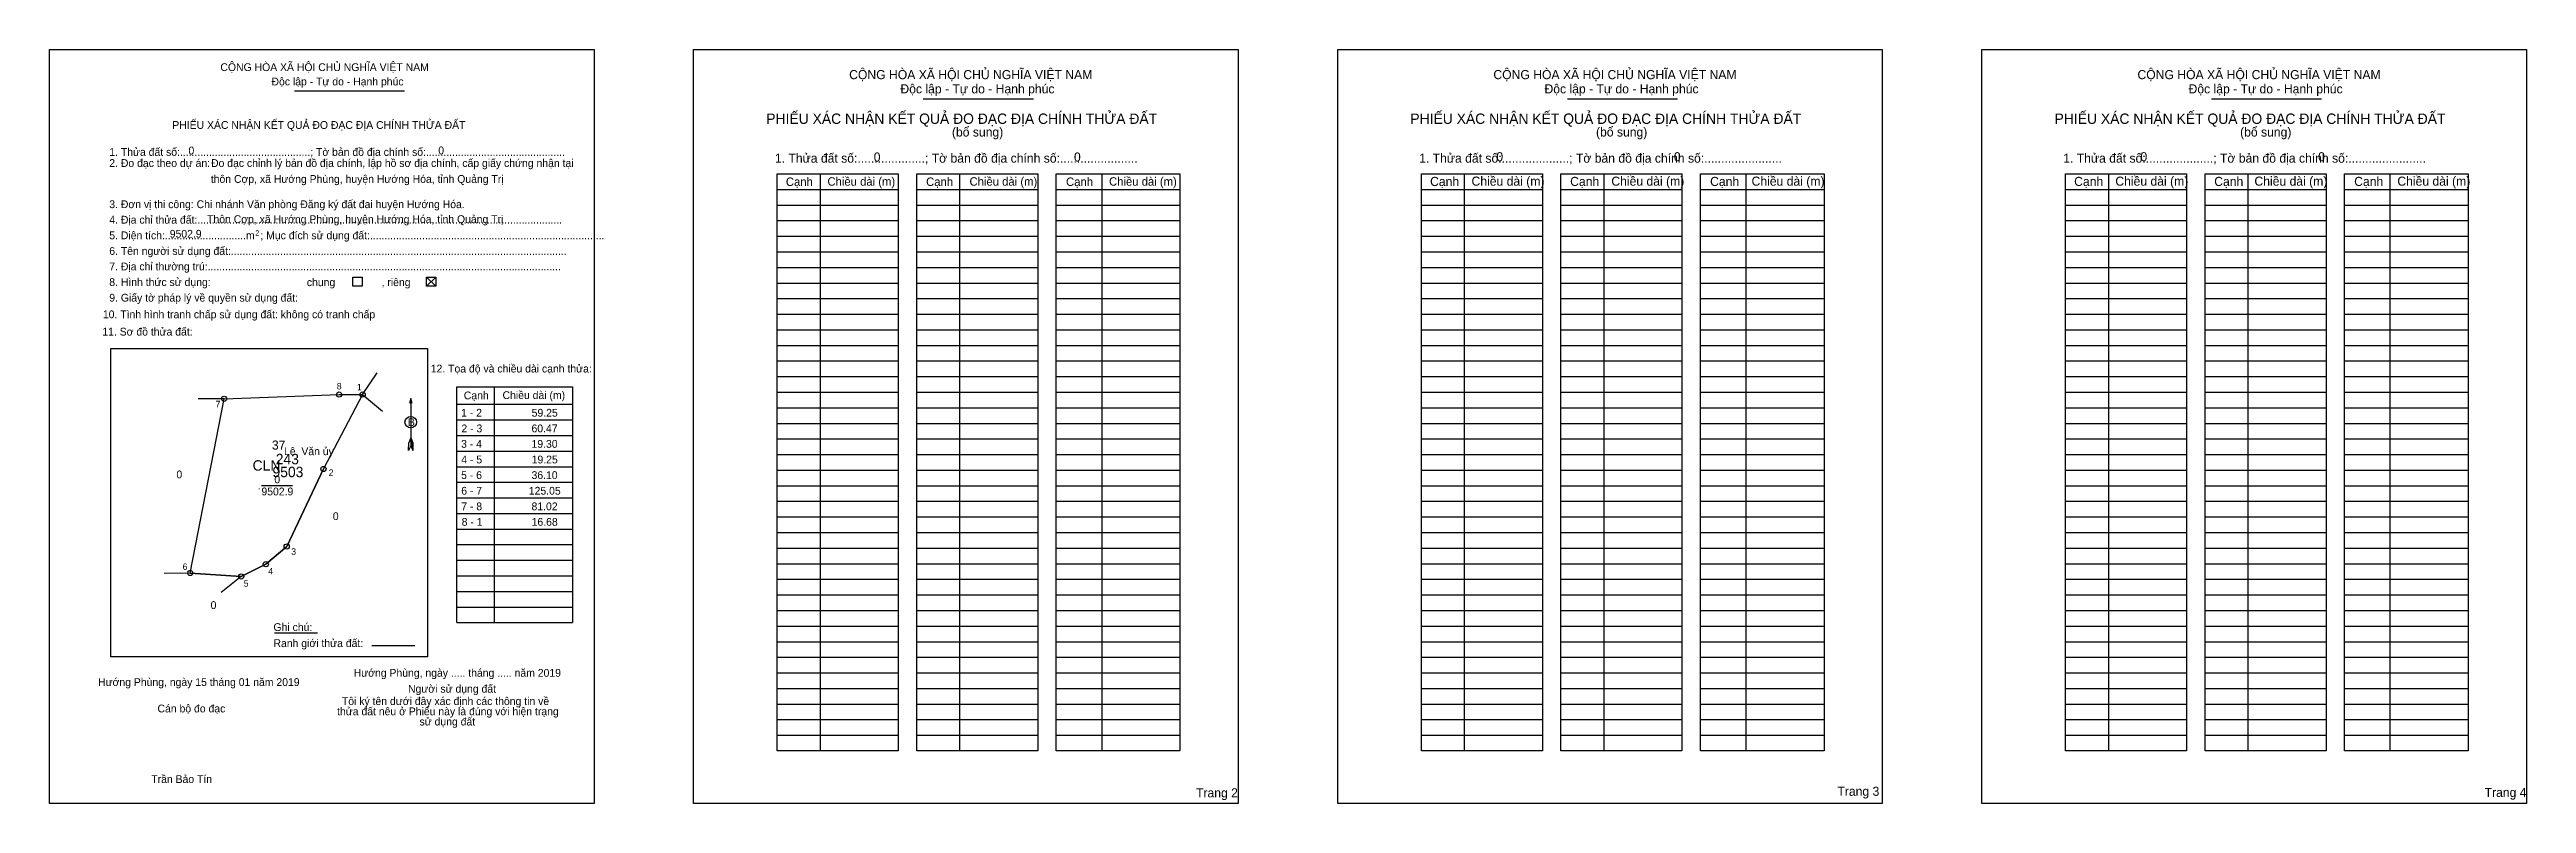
# Model space of a CAD drawing. Extents: x 534935 to 536680, y 1849781 to 1850312.
import ezdxf

# ---------------------------------------------------------------- set-up
doc = ezdxf.new("R2010")
doc.units = 0
for name, color, linetype in [('Level 1', 7, 'Continuous'), ('Level 10', 7, 'Continuous'), ('Level 11', 7, 'Continuous'), ('Level 13', 7, 'Continuous'), ('Level 2', 7, 'Continuous'), ('Level 27', 7, 'Continuous'), ('Level 3', 7, 'Continuous'), ('Level 36', 7, 'Continuous'), ('Level 4', 7, 'Continuous'), ('Level 48', 7, 'Continuous'), ('Level 5', 7, 'Continuous'), ('Level 50', 7, 'Continuous'), ('Level 52', 7, 'Continuous'), ('Level 6', 7, 'Continuous'), ('Level 7', 7, 'Continuous'), ('Level 9', 7, 'Continuous')]:
    doc.layers.add(name, color=color, linetype=linetype)

msp = doc.modelspace()

# ---------------------------------------------------------------- linework, layer by layer
at = {"layer": 'Level 1'}
for p, q in [((534934.7, 1850311.9), (534934.7, 1850311.9)), ((535388.5, 1850311.9), (535388.5, 1850311.9)), ((535107.2, 1850282.9), (535184.8, 1850282.9)), ((535550.3, 1850277.2), (535627.9, 1850277.2)), ((536004.1, 1850277.2), (536081.7, 1850277.2)), ((536457.9, 1850277.2), (536535.5, 1850277.2)), ((535477.6, 1850224.5), (535477.6, 1849818.2)), ((535575.9, 1850224.5), (535575.9, 1849818.2)), ((535676.1, 1850224.5), (535676.1, 1849818.2)), ((535931.5, 1850224.5), (535931.5, 1849818.2)), ((536029.8, 1850224.5), (536029.8, 1849818.2)), ((536129.9, 1850224.5), (536129.9, 1849818.2)), ((536385.3, 1850224.5), (536385.3, 1849818.2)), ((536483.6, 1850224.5), (536483.6, 1849818.2)), ((536583.7, 1850224.5), (536583.7, 1849818.2)), ((535447.4, 1850213.5), (535532.7, 1850213.5)), ((535447.4, 1850202.5), (535532.7, 1850202.5)), ((535545.7, 1850213.5), (535631, 1850213.5)), ((535545.7, 1850202.5), (535631, 1850202.5)), ((535644, 1850213.5), (535731.1, 1850213.5)), ((535644, 1850202.5), (535731.1, 1850202.5)), ((535901.3, 1850213.5), (535986.5, 1850213.5)), ((535901.3, 1850202.5), (535986.5, 1850202.5)), ((535999.6, 1850213.5), (536084.8, 1850213.5)), ((535999.6, 1850202.5), (536084.8, 1850202.5)), ((536097.9, 1850213.5), (536185, 1850213.5)), ((536097.9, 1850202.5), (536185, 1850202.5)), ((536355.1, 1850213.5), (536440.4, 1850213.5)), ((536355.1, 1850202.5), (536440.4, 1850202.5)), ((536453.4, 1850213.5), (536538.7, 1850213.5)), ((536453.4, 1850202.5), (536538.7, 1850202.5)), ((536551.7, 1850213.5), (536638.8, 1850213.5)), ((536551.7, 1850202.5), (536638.8, 1850202.5)), ((535447.4, 1850191.5), (535532.7, 1850191.5)), ((535545.7, 1850191.5), (535631, 1850191.5)), ((535644, 1850191.5), (535731.1, 1850191.5)), ((535901.3, 1850191.5), (535986.5, 1850191.5)), ((535999.6, 1850191.5), (536084.8, 1850191.5)), ((536097.9, 1850191.5), (536185, 1850191.5)), ((536355.1, 1850191.5), (536440.4, 1850191.5)), ((536453.4, 1850191.5), (536538.7, 1850191.5)), ((536551.7, 1850191.5), (536638.8, 1850191.5)), ((535447.4, 1850180.5), (535532.7, 1850180.5)), ((535447.4, 1850169.6), (535532.7, 1850169.6)), ((535545.7, 1850180.5), (535631, 1850180.5)), ((535545.7, 1850169.6), (535631, 1850169.6)), ((535644, 1850180.5), (535731.1, 1850180.5)), ((535644, 1850169.6), (535731.1, 1850169.6)), ((535901.3, 1850180.5), (535986.5, 1850180.5)), ((535901.3, 1850169.6), (535986.5, 1850169.6)), ((535999.6, 1850180.5), (536084.8, 1850180.5)), ((535999.6, 1850169.6), (536084.8, 1850169.6)), ((536097.9, 1850180.5), (536185, 1850180.5)), ((536097.9, 1850169.6), (536185, 1850169.6)), ((536355.1, 1850180.5), (536440.4, 1850180.5)), ((536355.1, 1850169.6), (536440.4, 1850169.6)), ((536453.4, 1850180.5), (536538.7, 1850180.5)), ((536453.4, 1850169.6), (536538.7, 1850169.6)), ((536551.7, 1850180.5), (536638.8, 1850180.5)), ((536551.7, 1850169.6), (536638.8, 1850169.6)), ((535200.2, 1850151.6), (535206.8, 1850145.4)), ((535200.2, 1850145.4), (535206.8, 1850151.6)), ((535447.4, 1850158.6), (535532.7, 1850158.6)), ((535447.4, 1850147.6), (535532.7, 1850147.6)), ((535545.7, 1850158.6), (535631, 1850158.6)), ((535545.7, 1850147.6), (535631, 1850147.6)), ((535644, 1850158.6), (535731.1, 1850158.6)), ((535644, 1850147.6), (535731.1, 1850147.6)), ((535901.3, 1850158.6), (535986.5, 1850158.6)), ((535901.3, 1850147.6), (535986.5, 1850147.6)), ((535999.6, 1850158.6), (536084.8, 1850158.6)), ((535999.6, 1850147.6), (536084.8, 1850147.6)), ((536097.9, 1850158.6), (536185, 1850158.6)), ((536097.9, 1850147.6), (536185, 1850147.6)), ((536355.1, 1850158.6), (536440.4, 1850158.6)), ((536355.1, 1850147.6), (536440.4, 1850147.6)), ((536453.4, 1850158.6), (536538.7, 1850158.6)), ((536453.4, 1850147.6), (536538.7, 1850147.6)), ((536551.7, 1850158.6), (536638.8, 1850158.6)), ((536551.7, 1850147.6), (536638.8, 1850147.6)), ((535447.4, 1850136.6), (535532.7, 1850136.6)), ((535545.7, 1850136.6), (535631, 1850136.6)), ((535644, 1850136.6), (535731.1, 1850136.6)), ((535901.3, 1850136.6), (535986.5, 1850136.6)), ((535999.6, 1850136.6), (536084.8, 1850136.6)), ((536097.9, 1850136.6), (536185, 1850136.6)), ((536355.1, 1850136.6), (536440.4, 1850136.6)), ((536453.4, 1850136.6), (536538.7, 1850136.6)), ((536551.7, 1850136.6), (536638.8, 1850136.6)), ((535447.4, 1850125.6), (535532.7, 1850125.6)), ((535447.4, 1850114.7), (535532.7, 1850114.7)), ((535545.7, 1850125.6), (535631, 1850125.6)), ((535545.7, 1850114.7), (535631, 1850114.7)), ((535644, 1850125.6), (535731.1, 1850125.6)), ((535644, 1850114.7), (535731.1, 1850114.7)), ((535901.3, 1850125.6), (535986.5, 1850125.6)), ((535901.3, 1850114.7), (535986.5, 1850114.7)), ((535999.6, 1850125.6), (536084.8, 1850125.6)), ((535999.6, 1850114.7), (536084.8, 1850114.7)), ((536097.9, 1850125.6), (536185, 1850125.6)), ((536097.9, 1850114.7), (536185, 1850114.7)), ((536355.1, 1850125.6), (536440.4, 1850125.6)), ((536355.1, 1850114.7), (536440.4, 1850114.7)), ((536453.4, 1850125.6), (536538.7, 1850125.6)), ((536453.4, 1850114.7), (536538.7, 1850114.7)), ((536551.7, 1850125.6), (536638.8, 1850125.6)), ((536551.7, 1850114.7), (536638.8, 1850114.7)), ((534977.9, 1850101.4), (535200.9, 1850101.4)), ((534977.9, 1849884.4), (534977.9, 1850101.4)), ((535200.9, 1850101.4), (535200.9, 1849884.4)), ((535447.4, 1850103.7), (535532.7, 1850103.7)), ((535545.7, 1850103.7), (535631, 1850103.7)), ((535644, 1850103.7), (535731.1, 1850103.7)), ((535901.3, 1850103.7), (535986.5, 1850103.7)), ((535999.6, 1850103.7), (536084.8, 1850103.7)), ((536097.9, 1850103.7), (536185, 1850103.7)), ((536355.1, 1850103.7), (536440.4, 1850103.7)), ((536453.4, 1850103.7), (536538.7, 1850103.7)), ((536551.7, 1850103.7), (536638.8, 1850103.7)), ((535447.4, 1850092.7), (535532.7, 1850092.7)), ((535447.4, 1850081.7), (535532.7, 1850081.7)), ((535545.7, 1850092.7), (535631, 1850092.7)), ((535545.7, 1850081.7), (535631, 1850081.7)), ((535644, 1850092.7), (535731.1, 1850092.7)), ((535644, 1850081.7), (535731.1, 1850081.7)), ((535901.3, 1850092.7), (535986.5, 1850092.7)), ((535901.3, 1850081.7), (535986.5, 1850081.7)), ((535999.6, 1850092.7), (536084.8, 1850092.7)), ((535999.6, 1850081.7), (536084.8, 1850081.7)), ((536097.9, 1850092.7), (536185, 1850092.7)), ((536097.9, 1850081.7), (536185, 1850081.7)), ((536355.1, 1850092.7), (536440.4, 1850092.7)), ((536355.1, 1850081.7), (536440.4, 1850081.7)), ((536453.4, 1850092.7), (536538.7, 1850092.7)), ((536453.4, 1850081.7), (536538.7, 1850081.7)), ((536551.7, 1850092.7), (536638.8, 1850092.7)), ((536551.7, 1850081.7), (536638.8, 1850081.7)), ((535189.2, 1850066.2), (535189.2, 1850033)), ((535221.7, 1850062.2), (535303.1, 1850062.2)), ((535248, 1850074.5), (535248, 1849908.5)), ((535447.4, 1850070.7), (535532.7, 1850070.7)), ((535545.7, 1850070.7), (535631, 1850070.7)), ((535644, 1850070.7), (535731.1, 1850070.7)), ((535901.3, 1850070.7), (535986.5, 1850070.7)), ((535999.6, 1850070.7), (536084.8, 1850070.7)), ((536097.9, 1850070.7), (536185, 1850070.7)), ((536355.1, 1850070.7), (536440.4, 1850070.7)), ((536453.4, 1850070.7), (536538.7, 1850070.7)), ((536551.7, 1850070.7), (536638.8, 1850070.7)), ((535221.7, 1850051.2), (535303.1, 1850051.2)), ((535447.4, 1850059.8), (535532.7, 1850059.8)), ((535447.4, 1850048.8), (535532.7, 1850048.8)), ((535545.7, 1850059.8), (535631, 1850059.8)), ((535545.7, 1850048.8), (535631, 1850048.8)), ((535644, 1850059.8), (535731.1, 1850059.8)), ((535644, 1850048.8), (535731.1, 1850048.8)), ((535901.3, 1850059.8), (535986.5, 1850059.8)), ((535901.3, 1850048.8), (535986.5, 1850048.8)), ((535999.6, 1850059.8), (536084.8, 1850059.8)), ((535999.6, 1850048.8), (536084.8, 1850048.8)), ((536097.9, 1850059.8), (536185, 1850059.8)), ((536097.9, 1850048.8), (536185, 1850048.8)), ((536355.1, 1850059.8), (536440.4, 1850059.8)), ((536355.1, 1850048.8), (536440.4, 1850048.8)), ((536453.4, 1850059.8), (536538.7, 1850059.8)), ((536453.4, 1850048.8), (536538.7, 1850048.8)), ((536551.7, 1850059.8), (536638.8, 1850059.8)), ((536551.7, 1850048.8), (536638.8, 1850048.8)), ((535187.7, 1850029.6), (535187.8, 1850035.1)), ((535189.2, 1850033), (535187.7, 1850029.6)), ((535189.2, 1850038.5), (535187.8, 1850035.1)), ((535189.2, 1850038.5), (535190.6, 1850035.1)), ((535189.2, 1850038), (535190.6, 1850034.6)), ((535189.2, 1850037.5), (535190.6, 1850034.1)), ((535189.2, 1850037.1), (535190.6, 1850033.6)), ((535189.2, 1850036.6), (535190.6, 1850033.1)), ((535189.2, 1850036.1), (535190.6, 1850032.7)), ((535189.2, 1850035.6), (535190.6, 1850032.2)), ((535189.2, 1850035.1), (535190.7, 1850031.7)), ((535189.2, 1850034.7), (535190.7, 1850031.2)), ((535189.2, 1850034.2), (535190.7, 1850030.7)), ((535189.2, 1850033.7), (535190.7, 1850030.2)), ((535189.2, 1850033), (535190.7, 1850029.6)), ((535190.7, 1850029.6), (535190.6, 1850035.1)), ((535221.7, 1850040.3), (535303.1, 1850040.3)), ((535221.7, 1850029.3), (535303.1, 1850029.3)), ((535447.4, 1850037.8), (535532.7, 1850037.8)), ((535447.4, 1850026.8), (535532.7, 1850026.8)), ((535545.7, 1850037.8), (535631, 1850037.8)), ((535545.7, 1850026.8), (535631, 1850026.8)), ((535644, 1850037.8), (535731.1, 1850037.8)), ((535644, 1850026.8), (535731.1, 1850026.8)), ((535901.3, 1850037.8), (535986.5, 1850037.8)), ((535901.3, 1850026.8), (535986.5, 1850026.8)), ((535999.6, 1850037.8), (536084.8, 1850037.8)), ((535999.6, 1850026.8), (536084.8, 1850026.8)), ((536097.9, 1850037.8), (536185, 1850037.8)), ((536097.9, 1850026.8), (536185, 1850026.8)), ((536355.1, 1850037.8), (536440.4, 1850037.8)), ((536355.1, 1850026.8), (536440.4, 1850026.8)), ((536453.4, 1850037.8), (536538.7, 1850037.8)), ((536453.4, 1850026.8), (536538.7, 1850026.8)), ((536551.7, 1850037.8), (536638.8, 1850037.8)), ((536551.7, 1850026.8), (536638.8, 1850026.8)), ((535221.7, 1850018.3), (535303.1, 1850018.3)), ((535447.4, 1850015.8), (535532.7, 1850015.8)), ((535545.7, 1850015.8), (535631, 1850015.8)), ((535644, 1850015.8), (535731.1, 1850015.8)), ((535901.3, 1850015.8), (535986.5, 1850015.8)), ((535999.6, 1850015.8), (536084.8, 1850015.8)), ((536097.9, 1850015.8), (536185, 1850015.8)), ((536355.1, 1850015.8), (536440.4, 1850015.8)), ((536453.4, 1850015.8), (536538.7, 1850015.8)), ((536551.7, 1850015.8), (536638.8, 1850015.8)), ((535221.7, 1850007.3), (535303.1, 1850007.3)), ((535221.7, 1849996.3), (535303.1, 1849996.3)), ((535447.4, 1850004.9), (535532.7, 1850004.9)), ((535447.4, 1849993.9), (535532.7, 1849993.9)), ((535545.7, 1850004.9), (535631, 1850004.9)), ((535545.7, 1849993.9), (535631, 1849993.9)), ((535644, 1850004.9), (535731.1, 1850004.9)), ((535644, 1849993.9), (535731.1, 1849993.9)), ((535901.3, 1850004.9), (535986.5, 1850004.9)), ((535901.3, 1849993.9), (535986.5, 1849993.9)), ((535999.6, 1850004.9), (536084.8, 1850004.9)), ((535999.6, 1849993.9), (536084.8, 1849993.9)), ((536097.9, 1850004.9), (536185, 1850004.9)), ((536097.9, 1849993.9), (536185, 1849993.9)), ((536355.1, 1850004.9), (536440.4, 1850004.9)), ((536355.1, 1849993.9), (536440.4, 1849993.9)), ((536453.4, 1850004.9), (536538.7, 1850004.9)), ((536453.4, 1849993.9), (536538.7, 1849993.9)), ((536551.7, 1850004.9), (536638.8, 1850004.9)), ((536551.7, 1849993.9), (536638.8, 1849993.9)), ((535221.7, 1849985.4), (535303.1, 1849985.4)), ((535221.7, 1849974.4), (535303.1, 1849974.4)), ((535447.4, 1849982.9), (535532.7, 1849982.9)), ((535545.7, 1849982.9), (535631, 1849982.9)), ((535644, 1849982.9), (535731.1, 1849982.9)), ((535901.3, 1849982.9), (535986.5, 1849982.9)), ((535999.6, 1849982.9), (536084.8, 1849982.9)), ((536097.9, 1849982.9), (536185, 1849982.9)), ((536355.1, 1849982.9), (536440.4, 1849982.9)), ((536453.4, 1849982.9), (536538.7, 1849982.9)), ((536551.7, 1849982.9), (536638.8, 1849982.9)), ((535221.7, 1849963.4), (535303.1, 1849963.4)), ((535447.4, 1849971.9), (535532.7, 1849971.9)), ((535447.4, 1849960.9), (535532.7, 1849960.9)), ((535545.7, 1849971.9), (535631, 1849971.9)), ((535545.7, 1849960.9), (535631, 1849960.9)), ((535644, 1849971.9), (535731.1, 1849971.9)), ((535644, 1849960.9), (535731.1, 1849960.9)), ((535901.3, 1849971.9), (535986.5, 1849971.9)), ((535901.3, 1849960.9), (535986.5, 1849960.9)), ((535999.6, 1849971.9), (536084.8, 1849971.9)), ((535999.6, 1849960.9), (536084.8, 1849960.9)), ((536097.9, 1849971.9), (536185, 1849971.9)), ((536097.9, 1849960.9), (536185, 1849960.9)), ((536355.1, 1849971.9), (536440.4, 1849971.9)), ((536355.1, 1849960.9), (536440.4, 1849960.9)), ((536453.4, 1849971.9), (536538.7, 1849971.9)), ((536453.4, 1849960.9), (536538.7, 1849960.9)), ((536551.7, 1849971.9), (536638.8, 1849971.9)), ((536551.7, 1849960.9), (536638.8, 1849960.9)), ((535221.7, 1849952.4), (535303.1, 1849952.4)), ((535221.7, 1849941.4), (535303.1, 1849941.4)), ((535447.4, 1849950), (535532.7, 1849950)), ((535447.4, 1849939), (535532.7, 1849939)), ((535545.7, 1849950), (535631, 1849950)), ((535545.7, 1849939), (535631, 1849939)), ((535644, 1849950), (535731.1, 1849950)), ((535644, 1849939), (535731.1, 1849939)), ((535901.3, 1849950), (535986.5, 1849950)), ((535901.3, 1849939), (535986.5, 1849939)), ((535999.6, 1849950), (536084.8, 1849950)), ((535999.6, 1849939), (536084.8, 1849939)), ((536097.9, 1849950), (536185, 1849950)), ((536097.9, 1849939), (536185, 1849939)), ((536355.1, 1849950), (536440.4, 1849950)), ((536355.1, 1849939), (536440.4, 1849939)), ((536453.4, 1849950), (536538.7, 1849950)), ((536453.4, 1849939), (536538.7, 1849939)), ((536551.7, 1849950), (536638.8, 1849950)), ((536551.7, 1849939), (536638.8, 1849939)), ((535221.7, 1849930.5), (535303.1, 1849930.5)), ((535447.4, 1849928), (535532.7, 1849928)), ((535545.7, 1849928), (535631, 1849928)), ((535644, 1849928), (535731.1, 1849928)), ((535901.3, 1849928), (535986.5, 1849928)), ((535999.6, 1849928), (536084.8, 1849928)), ((536097.9, 1849928), (536185, 1849928)), ((536355.1, 1849928), (536440.4, 1849928)), ((536453.4, 1849928), (536538.7, 1849928)), ((536551.7, 1849928), (536638.8, 1849928)), ((535221.7, 1849919.5), (535303.1, 1849919.5)), ((535221.7, 1849908.5), (535303.1, 1849908.5)), ((535447.4, 1849917), (535532.7, 1849917)), ((535447.4, 1849906), (535532.7, 1849906)), ((535545.7, 1849917), (535631, 1849917)), ((535545.7, 1849906), (535631, 1849906)), ((535644, 1849917), (535731.1, 1849917)), ((535644, 1849906), (535731.1, 1849906)), ((535901.3, 1849917), (535986.5, 1849917)), ((535901.3, 1849906), (535986.5, 1849906)), ((535999.6, 1849917), (536084.8, 1849917)), ((535999.6, 1849906), (536084.8, 1849906)), ((536097.9, 1849917), (536185, 1849917)), ((536097.9, 1849906), (536185, 1849906)), ((536355.1, 1849917), (536440.4, 1849917)), ((536355.1, 1849906), (536440.4, 1849906)), ((536453.4, 1849917), (536538.7, 1849917)), ((536453.4, 1849906), (536538.7, 1849906)), ((536551.7, 1849917), (536638.8, 1849917)), ((536551.7, 1849906), (536638.8, 1849906)), ((535447.4, 1849895.1), (535532.7, 1849895.1)), ((535545.7, 1849895.1), (535631, 1849895.1)), ((535644, 1849895.1), (535731.1, 1849895.1)), ((535901.3, 1849895.1), (535986.5, 1849895.1)), ((535999.6, 1849895.1), (536084.8, 1849895.1)), ((536097.9, 1849895.1), (536185, 1849895.1)), ((536355.1, 1849895.1), (536440.4, 1849895.1)), ((536453.4, 1849895.1), (536538.7, 1849895.1)), ((536551.7, 1849895.1), (536638.8, 1849895.1)), ((535200.9, 1849884.4), (534977.9, 1849884.4)), ((535447.4, 1849884.1), (535532.7, 1849884.1)), ((535447.4, 1849873.1), (535532.7, 1849873.1)), ((535545.7, 1849884.1), (535631, 1849884.1)), ((535545.7, 1849873.1), (535631, 1849873.1)), ((535644, 1849884.1), (535731.1, 1849884.1)), ((535644, 1849873.1), (535731.1, 1849873.1)), ((535901.3, 1849884.1), (535986.5, 1849884.1)), ((535901.3, 1849873.1), (535986.5, 1849873.1)), ((535999.6, 1849884.1), (536084.8, 1849884.1)), ((535999.6, 1849873.1), (536084.8, 1849873.1)), ((536097.9, 1849884.1), (536185, 1849884.1)), ((536097.9, 1849873.1), (536185, 1849873.1)), ((536355.1, 1849884.1), (536440.4, 1849884.1)), ((536355.1, 1849873.1), (536440.4, 1849873.1)), ((536453.4, 1849884.1), (536538.7, 1849884.1)), ((536453.4, 1849873.1), (536538.7, 1849873.1)), ((536551.7, 1849884.1), (536638.8, 1849884.1)), ((536551.7, 1849873.1), (536638.8, 1849873.1)), ((535447.4, 1849862.1), (535532.7, 1849862.1)), ((535447.4, 1849851.1), (535532.7, 1849851.1)), ((535545.7, 1849862.1), (535631, 1849862.1)), ((535545.7, 1849851.1), (535631, 1849851.1)), ((535644, 1849862.1), (535731.1, 1849862.1)), ((535644, 1849851.1), (535731.1, 1849851.1)), ((535901.3, 1849862.1), (535986.5, 1849862.1)), ((535901.3, 1849851.1), (535986.5, 1849851.1)), ((535999.6, 1849862.1), (536084.8, 1849862.1)), ((535999.6, 1849851.1), (536084.8, 1849851.1)), ((536097.9, 1849862.1), (536185, 1849862.1)), ((536097.9, 1849851.1), (536185, 1849851.1)), ((536355.1, 1849862.1), (536440.4, 1849862.1)), ((536355.1, 1849851.1), (536440.4, 1849851.1)), ((536453.4, 1849862.1), (536538.7, 1849862.1)), ((536453.4, 1849851.1), (536538.7, 1849851.1)), ((536551.7, 1849862.1), (536638.8, 1849862.1)), ((536551.7, 1849851.1), (536638.8, 1849851.1)), ((535447.4, 1849840.2), (535532.7, 1849840.2)), ((535545.7, 1849840.2), (535631, 1849840.2)), ((535644, 1849840.2), (535731.1, 1849840.2)), ((535901.3, 1849840.2), (535986.5, 1849840.2)), ((535999.6, 1849840.2), (536084.8, 1849840.2)), ((536097.9, 1849840.2), (536185, 1849840.2)), ((536355.1, 1849840.2), (536440.4, 1849840.2)), ((536453.4, 1849840.2), (536538.7, 1849840.2)), ((536551.7, 1849840.2), (536638.8, 1849840.2)), ((535447.4, 1849829.2), (535532.7, 1849829.2)), ((535545.7, 1849829.2), (535631, 1849829.2)), ((535644, 1849829.2), (535731.1, 1849829.2)), ((535901.3, 1849829.2), (535986.5, 1849829.2)), ((535999.6, 1849829.2), (536084.8, 1849829.2)), ((536097.9, 1849829.2), (536185, 1849829.2)), ((536355.1, 1849829.2), (536440.4, 1849829.2)), ((536453.4, 1849829.2), (536538.7, 1849829.2)), ((536551.7, 1849829.2), (536638.8, 1849829.2)), ((535318.4, 1849781.2), (535318.4, 1849781.2)), ((535772.2, 1849781.2), (535772.2, 1849781.2))]:
    msp.add_line(p, q, dxfattribs=at)
for points in [[(535447.4, 1850224.5), (535532.7, 1850224.5), (535532.7, 1849818.2), (535447.4, 1849818.2)], [(535545.7, 1850224.5), (535631, 1850224.5), (535631, 1849818.2), (535545.7, 1849818.2)], [(535644, 1850224.5), (535731.1, 1850224.5), (535731.1, 1849818.2), (535644, 1849818.2)], [(535901.3, 1850224.5), (535986.5, 1850224.5), (535986.5, 1849818.2), (535901.3, 1849818.2)], [(535999.6, 1850224.5), (536084.8, 1850224.5), (536084.8, 1849818.2), (535999.6, 1849818.2)], [(536097.9, 1850224.5), (536185, 1850224.5), (536185, 1849818.2), (536097.9, 1849818.2)], [(536355.1, 1850224.5), (536440.4, 1850224.5), (536440.4, 1849818.2), (536355.1, 1849818.2)], [(536453.4, 1850224.5), (536538.7, 1850224.5), (536538.7, 1849818.2), (536453.4, 1849818.2)], [(536551.7, 1850224.5), (536638.8, 1850224.5), (536638.8, 1849818.2), (536551.7, 1849818.2)]]:
    msp.add_lwpolyline(points, close=True, dxfattribs=at)
for points in [[(535190.2, 1850062.7), (535189.2, 1850066.2), (535188.3, 1850062.7)], [(535221.7, 1849908.5), (535221.7, 1850074.5), (535303.1, 1850074.5), (535303.1, 1849908.5)]]:
    msp.add_lwpolyline(points, dxfattribs=at)
msp.add_circle((535189.2, 1850049.6), 4.05, dxfattribs=at)
at = {"layer": 'Level 10'}
msp.add_lwpolyline([(535155.3, 1850069.1), (535127.7, 1850016.7), (535101.8, 1849962.1), (535087.1, 1849949.6), (535069.8, 1849941), (535033.8, 1849943.4), (535057.7, 1850066.1), (535138.7, 1850069.1)], close=True, dxfattribs=at)
at = {"layer": 'Level 11'}
for centre in [(535057.7, 1850066.1), (535138.7, 1850069.1), (535155.3, 1850069.1), (535155.3, 1850069.1), (535127.7, 1850016.7), (535101.8, 1849962.1), (535033.8, 1849943.4), (535069.8, 1849941), (535087.1, 1849949.6)]:
    msp.add_circle(centre, 1.83, dxfattribs=at)
at = {"layer": 'Level 2'}
for points in [[(534934.7, 1850311.9), (535318.4, 1850311.9), (535318.4, 1849781.2), (534934.7, 1849781.2)], [(535388.5, 1850311.9), (535772.2, 1850311.9), (535772.2, 1849781.2), (535388.5, 1849781.2)], [(535842.4, 1850311.9), (536226, 1850311.9), (536226, 1849781.2), (535842.4, 1849781.2)], [(536296.2, 1850311.9), (536679.9, 1850311.9), (536679.9, 1849781.2), (536296.2, 1849781.2)]]:
    msp.add_lwpolyline(points, close=True, dxfattribs=at)
at = {"layer": 'Level 27'}
for p, q in [((535155.3, 1850069.1), (535165.6, 1850084.3)), ((535057.7, 1850066.1), (535039.4, 1850066.1)), ((535155.3, 1850069.1), (535169.3, 1850057.3)), ((535033.8, 1849943.4), (535015.5, 1849943.2)), ((535069.8, 1849941), (535055.6, 1849929.6))]:
    msp.add_line(p, q, dxfattribs=at)
at = {"layer": 'Level 50'}
for points in [[(535148.4, 1850151.6), (535155, 1850151.6), (535155, 1850145.4), (535148.4, 1850145.4)], [(535200.2, 1850151.6), (535206.8, 1850151.6), (535206.8, 1850145.4), (535200.2, 1850145.4)]]:
    msp.add_lwpolyline(points, close=True, dxfattribs=at)
at = {"layer": 'Level 6'}
msp.add_line((535033.8, 1849943.4), (535069.8, 1849941), dxfattribs=at)
msp.add_lwpolyline([(535069.8, 1849941), (535087.1, 1849949.6), (535101.8, 1849962.1), (535127.7, 1850016.7)], dxfattribs=at)
at = {"layer": 'Level 9'}
for p, q in [((535084, 1850005.1), (535106, 1850005.1)), ((535093.3, 1849901.3), (535123.6, 1849901.3)), ((535161.9, 1849892.4), (535192.2, 1849892.4))]:
    msp.add_line(p, q, dxfattribs=at)

# ---------------------------------------------------------------- texts
at = {"layer": 'Level 1'}
for s, height, p in [('CỘNG HÒA XÃ HỘI CHỦ NGHĨA VIỆT NAM', 5.49, (535055.1, 1850296.8)), ('Độc lập - Tự do - Hạnh phúc', 5.49, (535091.1, 1850286.7)), ('CỘNG HÒA XÃ HỘI CHỦ NGHĨA VIỆT NAM', 6.405, (535498.1, 1850291.1)), ('Độc lập - Tự do - Hạnh phúc', 6.405, (535534.2, 1850281.1)), ('CỘNG HÒA XÃ HỘI CHỦ NGHĨA VIỆT NAM', 6.405, (535952, 1850291.1)), ('Độc lập - Tự do - Hạnh phúc', 6.405, (535988, 1850281.1)), ('CỘNG HÒA XÃ HỘI CHỦ NGHĨA VIỆT NAM', 6.405, (536405.8, 1850291.1)), ('Độc lập - Tự do - Hạnh phúc', 6.405, (536441.8, 1850281.1)), ('PHIẾU XÁC NHẬN KẾT QUẢ ĐO ĐẠC ĐỊA CHÍNH THỬA ĐẤT', 5.49, (535021.2, 1850256.1)), ('PHIẾU XÁC NHẬN KẾT QUẢ ĐO ĐẠC ĐỊA CHÍNH THỬA ĐẤT', 7.32, (535439.7, 1850259.6)), ('(bổ sung)', 6.4, (535570.5, 1850250.7)), ('PHIẾU XÁC NHẬN KẾT QUẢ ĐO ĐẠC ĐỊA CHÍNH THỬA ĐẤT', 7.32, (535893.5, 1850259.6)), ('(bổ sung)', 6.4, (536024.3, 1850250.7)), ('PHIẾU XÁC NHẬN KẾT QUẢ ĐO ĐẠC ĐỊA CHÍNH THỬA ĐẤT', 7.32, (536347.4, 1850259.6)), ('(bổ sung)', 6.4, (536478.1, 1850250.7)), ('2. Đo đạc theo dự án:', 5.49, (534976.8, 1850229.3)), ('1. Thửa đất số:.............................................; Tờ bản đồ địa chính số:................................................', 5.49, (534976.8, 1850237.1)), ('Đo đạc chỉnh lý bản đồ địa chính, lập hồ sơ địa chính, cấp giấy chứng nhận tại', 5.49, (535048.5, 1850229.3)), ('1. Thửa đất số:....................; Tờ bản đồ địa chính số:.......................', 6.405, (535445.8, 1850232.3)), ('1. Thửa đất số:....................; Tờ bản đồ địa chính số:.......................', 6.405, (535899.7, 1850232.3)), ('1. Thửa đất số:....................; Tờ bản đồ địa chính số:.......................', 6.405, (536353.5, 1850232.3)), (' thôn Cợp, xã Hướng Phùng, huyện Hướng Hóa, tỉnh Quảng Trị', 5.49, (535046.3, 1850218.1)), ('Cạnh', 5.95, (535453.5, 1850215.9)), ('Chiều dài (m)', 5.947, (535482.8, 1850216.1)), ('Cạnh', 5.95, (535552.3, 1850215.9)), ('Chiều dài (m)', 5.947, (535582.9, 1850216.1)), ('Cạnh', 5.95, (535650.9, 1850215.9)), ('Chiều dài (m)', 5.947, (535681.2, 1850216.1)), ('Cạnh', 6.4, (535907.4, 1850215.9)), ('Chiều dài (m)', 6.405, (535936.6, 1850216.1)), ('Cạnh', 6.4, (536006.1, 1850215.9)), ('Chiều dài (m)', 6.405, (536035.1, 1850216.1)), ('Cạnh', 6.4, (536104.7, 1850215.9)), ('Chiều dài (m)', 6.405, (536133.9, 1850216.1)), ('Cạnh', 6.4, (536361.2, 1850215.9)), ('Chiều dài (m)', 6.405, (536390.2, 1850216.1)), ('Cạnh', 6.4, (536459.9, 1850215.9)), ('Chiều dài (m)', 6.405, (536488.2, 1850216.1)), ('Cạnh', 6.4, (536558.5, 1850215.9)), ('Chiều dài (m)', 6.405, (536588.9, 1850216.1)), ('3. Đơn vị thi công: Chi nhánh Văn phòng Đăng ký đất đai huyện Hướng Hóa.', 5.49, (534976.8, 1850200.3)), ('4. Địa chỉ thửa đất:..............................................................................................................................', 5.49, (534976.8, 1850189.4)), ('5. Diện tích:............................m  ; Mục đích sử dụng đất:.................................................................................', 5.49, (534976.8, 1850178.4)), ('     Thôn Cợp, xã Hướng Phùng, huyện Hướng Hóa, tỉnh Quảng Trị', 5.49, (535035.5, 1850189.8)), ('2', 3.66, (535079.7, 1850181)), ('6. Tên người sử dụng đất:....................................................................................................................', 5.49, (534976.8, 1850167.4)), ('7. Địa chỉ thường trú:..........................................................................................................................', 5.49, (534976.8, 1850156.5)), ('chung                , riêng', 5.49, (535116, 1850145.4)), ('9. Giấy tờ pháp lý về quyền sử dụng đất:', 5.49, (534976.8, 1850134.5)), ('11. Sơ đồ thửa đất:', 5.49, (534971.9, 1850110.6)), ('10. Tình hình tranh chấp sử dụng đất: không có tranh chấp', 5.49, (534972.3, 1850122.8)), ('12. Tọa độ và chiều dài cạnh thửa:', 5.49, (535203.3, 1850084.6)), ('Cạnh', 5.49, (535226.6, 1850065.7)), ('Chiều dài (m)', 5.49, (535253.9, 1850065.9)), ('B', 5.49, (535187.2, 1850046.9)), ('Ghi chú:', 5.49, (535092.5, 1849902.6)), ('Ranh giới thửa đất:', 5.49, (535092.5, 1849891.3)), ('Hướng Phùng, ngày 15 tháng 01 năm 2019', 5.49, (534968.9, 1849863.9)), ('Hướng Phùng, ngày ..... tháng ..... năm 2019', 5.49, (535149, 1849870.4)), ('Cán bộ đo đạc', 5.49, (535010.8, 1849845.3)), ('Tôi ký tên dưới đây xác định các thông tin về', 5.49, (535140.7, 1849850.5)), ('Người sử dụng đất', 5.49, (535187.3, 1849859.2)), ('thửa đất nêu ở Phiếu này là đúng với hiện trạng', 5.49, (535137.3, 1849843.3)), ('sử dụng đất', 5.49, (535195.4, 1849836.1)), ('Trần Bảo Tín', 5.49, (535006.4, 1849795.6)), ('Trang 2', 6.4, (535742.5, 1849785.5)), ('Trang 3', 6.4, (536194.4, 1849786.6)), ('Trang 4', 6.4, (536650.4, 1849785.8))]:
    msp.add_text(s, height=height, dxfattribs=at).set_placement(p)
at = {"layer": 'Level 13'}
for s, p in [('0', (535093.1, 1850006.6)), ('.', (535081.4, 1850002.3)), ('9502.9', (535084, 1849998.1))]:
    msp.add_text(s, height=5.49, dxfattribs=at).set_placement(p)
at = {"layer": 'Level 2'}
msp.add_text('Lê  Văn ủy', height=5.49, dxfattribs=at).set_placement((535099.9, 1850026.4))
at = {"layer": 'Level 3'}
msp.add_text('CLN ', height=7.32, dxfattribs=at).set_placement((535077.8, 1850015.5))
at = {"layer": 'Level 36'}
for p in [(535024.1, 1850010.1), (535134.3, 1849980.7), (535048.2, 1849918.1)]:
    msp.add_text('0', height=5.49, dxfattribs=at).set_placement(p)
at = {"layer": 'Level 4'}
msp.add_text('243', height=7.32, dxfattribs=at).set_placement((535094.1, 1850020))
at = {"layer": 'Level 48'}
msp.add_text('8. Hình thức sử dụng:', height=5.49, dxfattribs=at).set_placement((534976.8, 1850145.5))
at = {"layer": 'Level 5'}
msp.add_text('9503', height=7.32, dxfattribs=at).set_placement((535091.8, 1850010.9))
at = {"layer": 'Level 52'}
for s, p in [('1 - 2', (535224.7, 1850053.5)), ('2 - 3', (535224.9, 1850042.5)), ('59.25', (535274.4, 1850053.5)), ('60.47', (535274.3, 1850042.5)), ('3 - 4', (535224.7, 1850031.6)), ('4 - 5', (535224.8, 1850020.6)), ('19.30', (535274.3, 1850031.6)), ('19.25', (535274.4, 1850020.6)), ('5 - 6', (535224.7, 1850009.6)), ('36.10', (535274.3, 1850009.6)), ('6 - 7', (535224.8, 1849998.6)), ('7 - 8', (535224.8, 1849987.6)), ('125.05', (535272.4, 1849998.6)), ('81.02', (535274.3, 1849987.6)), ('8 - 1', (535225.1, 1849976.7)), ('16.68', (535274.4, 1849976.7))]:
    msp.add_text(s, height=5.49, dxfattribs=at).set_placement(p)
at = {"layer": 'Level 6'}
for s, height, p in [('0', 5.49, (535032.6, 1850238.1)), ('0', 5.49, (535208.6, 1850238.2)), ('0', 6.4, (535515.4, 1850233.1)), ('0', 6.4, (535656.5, 1850233.1)), ('0', 6.4, (535954.1, 1850233.3)), ('0', 6.4, (536079.2, 1850233.3)), ('0', 6.4, (536407.9, 1850233.3)), ('0', 6.4, (536533.1, 1850233.3)), ('9502.9', 5.49, (535019.4, 1850179.5))]:
    msp.add_text(s, height=height, dxfattribs=at).set_placement(p)
at = {"layer": 'Level 7'}
msp.add_text('37', height=6.4, dxfattribs=at).set_placement((535091.4, 1850030.3))
at = {"layer": 'Level 9'}
for s, p in [('7', (535051.7, 1850060.1)), ('8', (535137.1, 1850072.7)), ('1', (535151.3, 1850072)), ('2', (535131.4, 1850011.8)), ('3', (535105, 1849956.3)), ('6', (535028.5, 1849945.6)), ('5', (535071.5, 1849933.8)), ('4', (535088.8, 1849942.4))]:
    msp.add_text(s, height=4.57, dxfattribs=at).set_placement(p)

doc.saveas('drawing.dxf')
